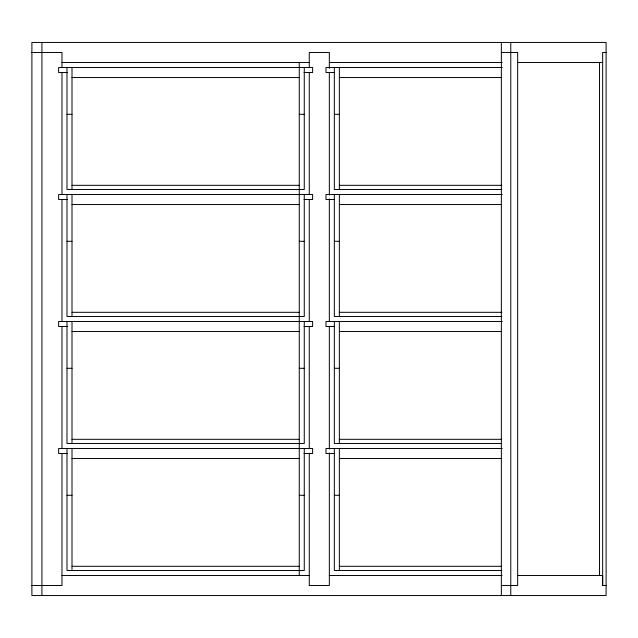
<?xml version="1.0" encoding="UTF-8"?>
<svg xmlns="http://www.w3.org/2000/svg" width="638" height="638" viewBox="0 0 638 638"><rect width="100%" height="100%" fill="white"/><g stroke="black" fill="none" stroke-linecap="round" stroke-linejoin="round"><path stroke-width="0.96" d="M501.356 595.541L501.356 42.451M510.775 595.541L510.775 42.451M31.9 52.475L61.982 52.475L61.982 67.516M501.356 52.475L517.665 52.475L517.665 585.524L501.356 585.524M606.1 52.475L602.655 52.475L602.655 585.524L606.1 585.524L606.1 42.451L31.9 42.451L31.9 595.541L606.1 595.541L606.1 585.517L602.655 585.524L602.647 575.5L517.49 575.5M61.894 62.5L309.271 62.5M329.328 62.5L502.146 62.5M517.49 62.5L602.655 62.5M502.281 67.516L325.986 67.516L325.986 72.533L334.575 72.533M67.229 72.533L58.632 72.533L58.632 67.516L312.628 67.516L312.628 72.533L304.031 72.533M72.006 77.541L299.262 77.541M339.352 77.541L501.819 77.541M66.99 114.306L72.006 114.306M299.262 114.306L304.27 114.306M334.336 114.306L339.352 114.306M72.006 185.323L299.262 185.323M339.352 185.323L501.819 185.323M501.819 189.502L334.336 189.502L334.336 67.516M502.281 194.51L325.986 194.51L325.986 199.527L334.575 199.527M67.229 199.527L58.632 199.527L58.632 194.51L312.628 194.51L312.62 199.527L304.031 199.527M72.006 204.535L299.262 204.535M339.352 204.535L501.819 204.535M66.99 241.3L72.006 241.3M299.262 241.3L304.27 241.3M334.336 241.3L339.352 241.3M72.006 312.317L299.262 312.317M339.352 312.317L501.819 312.317M501.819 316.496L334.336 316.496L334.336 194.51M502.281 321.504L325.986 321.504L325.986 326.52L334.575 326.52M67.229 326.52L58.632 326.52L58.632 321.504L312.628 321.504L312.628 326.52L304.031 326.52M72.006 331.529L299.262 331.529M339.352 331.529L501.819 331.529M66.99 368.293L72.006 368.293M299.262 368.293L304.27 368.293M334.336 368.293L339.352 368.293M72.006 439.311L299.262 439.311M339.352 439.311L501.819 439.311M501.819 443.49L334.336 443.49L334.336 321.504M502.281 448.498L325.986 448.498L325.986 453.514L334.575 453.514M67.229 453.514L58.632 453.514L58.632 448.498L312.628 448.498L312.628 453.514L304.031 453.514M72.006 458.531L299.262 458.531M339.352 458.531L501.819 458.531M66.99 495.287L72.006 495.287M299.262 495.287L304.27 495.287M334.336 495.287L339.352 495.287M72.006 566.305L299.262 566.305M339.352 566.305L501.819 566.305M501.819 570.484L334.336 570.484L334.336 448.498M61.902 575.5L309.286 575.5M329.344 575.5L502.146 575.5M31.9 585.517L61.982 585.524L61.982 453.514M309.271 585.524L329.336 585.524L329.344 452.98M599.513 62.5L599.513 575.5M339.352 67.516L339.352 189.502M339.352 194.51L339.352 316.496M339.352 321.504L339.352 443.49M339.352 448.498L339.352 570.484M329.336 68.418L329.328 52.475L309.271 52.475L309.271 67.516M329.336 72.405L329.344 194.989M329.336 198.936L329.328 321.504M329.344 326.473L329.336 449.024M309.271 72.533L309.271 194.51M309.271 199.527L309.271 321.504M309.271 326.52L309.271 448.498M309.271 453.514L309.286 585.524M304.27 67.516L304.27 189.502L66.99 189.502L66.99 67.516M304.27 194.51L304.27 316.496L66.99 316.496L66.99 194.51M304.27 321.504L304.27 443.49L66.99 443.49L66.99 321.504M304.27 448.498L304.27 570.484L66.99 570.484L66.99 448.498M299.262 62.444L299.262 575.556M72.006 67.516L72.006 189.502M72.006 194.51L72.006 316.496M72.006 321.504L72.006 443.49M72.006 448.498L72.006 570.484M61.982 72.533L61.982 194.51M61.982 199.527L61.982 321.504M61.982 326.52L61.982 448.498M41.925 42.451L41.925 595.549"/></g></svg>
